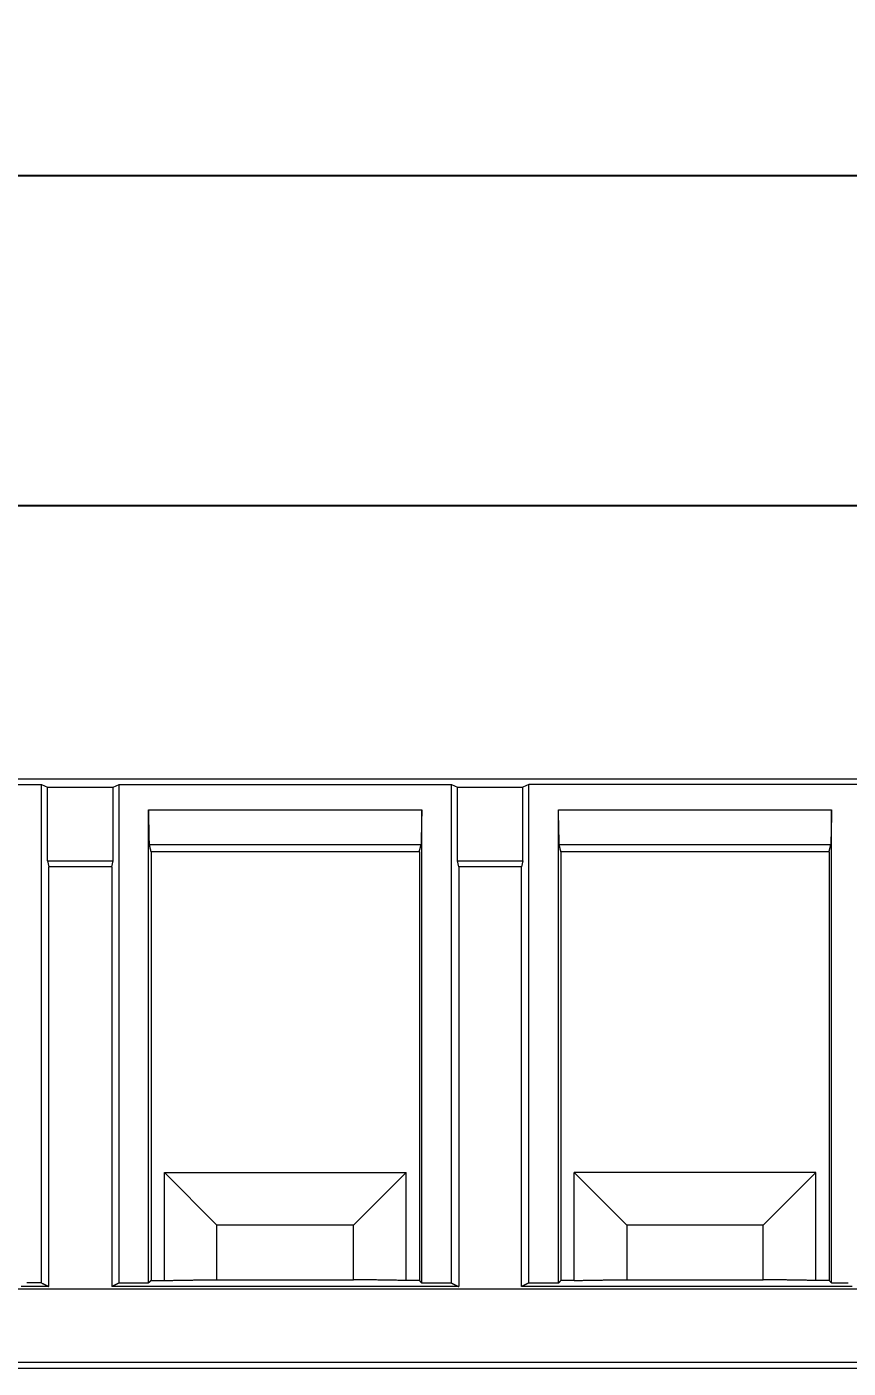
# Model space of a CAD drawing. Header units: millimetres. Extents: x 1136 to 1992, y 400 to 1005.
# Drawn here: x 1269.98 to 1288.11, y 643.6 to 673.21 of the extents above; entities that cross this region are included whole.
import ezdxf

# ---------------------------------------------------------------- set-up
doc = ezdxf.new("R2010")
doc.units = ezdxf.units.MM
doc.layers.add('6', color=7, linetype='Continuous', true_color=0xffffff)
doc.styles.get("Standard").update_dxf_attribs({"font": 'txt', "bigfont": 'gbcbig.shx'})
doc.dimstyles.get("Standard").update_dxf_attribs({"dimtxt": 5, "dimasz": 2, "dimexe": 0.18, "dimexo": 0.0625, "dimgap": 0.09, "dimtad": 0, "dimdec": 1, "dimdsep": 46, "dimtxsty": 'Standard', "dimcen": 0.09, "dimclrd": 5, "dimclre": 5, "dimclrt": 3, "dimadec": 0, "dimazin": 2, "dimtfac": 1, "dimtdec": 1, "dimtofl": 0, "dimtmove": 0, "dimatfit": 3, "dimfxl": 1, "dimtolj": 1, "dimtzin": 0, "dimarcsym": 0})

# ---------------------------------------------------------------- blocks, each defined once
blk = doc.blocks.new('*D105')
at = {"color": 5, "lineweight": -2}
for p, q in [((1212.867, 651.906), (1212.867, 662.823)), ((1214.867, 662.643), (1338.367, 662.643)), ((1481.212, 662.643), (1357.713, 662.643)), ((1483.212, 651.745), (1483.212, 662.823))]:
    blk.add_line(p, q, dxfattribs=at)
at = {"color": 5}
for points in [[(1214.867, 662.976), (1214.867, 662.31), (1212.867, 662.643)], [(1481.212, 662.976), (1481.212, 662.31), (1483.212, 662.643)]]:
    blk.add_solid(points, dxfattribs=at)
at = {"layer": 'Defpoints', "color": 0}
for p in [(1483.212, 662.643), (1212.867, 651.844), (1483.212, 651.683)]:
    blk.add_point(p, dxfattribs=at)
at = {"color": 3, "lineweight": 18, "insert": (1348.04, 662.643), "char_height": 5, "attachment_point": 5}
blk.add_mtext('\\A1;270.3', dxfattribs=at)
blk = doc.blocks.new('*D107')
at = {"color": 5, "lineweight": -2}
for p, q in [((1209.601, 655.745), (1209.601, 670.106)), ((1486.479, 655.792), (1486.479, 670.106)), ((1211.601, 669.926), (1337.95, 669.926)), ((1484.479, 669.926), (1358.13, 669.926))]:
    blk.add_line(p, q, dxfattribs=at)
at = {"color": 5}
for points in [[(1211.601, 670.259), (1211.601, 669.592), (1209.601, 669.926)], [(1484.479, 670.259), (1484.479, 669.592), (1486.479, 669.926)]]:
    blk.add_solid(points, dxfattribs=at)
at = {"layer": 'Defpoints', "color": 0}
for p in [(1486.479, 669.926), (1209.601, 655.682), (1486.479, 655.73)]:
    blk.add_point(p, dxfattribs=at)
at = {"color": 3, "lineweight": 18, "insert": (1348.04, 669.926), "char_height": 5, "attachment_point": 5}
blk.add_mtext('\\A1;276.9', dxfattribs=at)

msp = doc.modelspace()

# ---------------------------------------------------------------- linework, layer by layer
at = {"layer": '6', "color": 92, "linetype": 'Continuous', "lineweight": 18}
for p, q in [((1210.104, 656.607), (1485.976, 656.607)), ((1262.968, 656.479), (1270.302, 656.479)), ((1270.302, 656.479), (1270.435, 656.426)), ((1270.302, 645.479), (1270.302, 656.479)), ((1270.435, 656.426), (1271.88, 656.426)), ((1270.435, 654.794), (1270.435, 656.426)), ((1271.88, 656.426), (1272.013, 656.479)), ((1271.88, 654.794), (1271.88, 656.426)), ((1272.013, 656.479), (1279.347, 656.479)), ((1272.013, 645.479), (1272.013, 656.479)), ((1279.347, 656.479), (1279.48, 656.426)), ((1279.347, 645.479), (1279.347, 656.479)), ((1279.48, 656.426), (1280.925, 656.426)), ((1279.48, 654.794), (1279.48, 656.426)), ((1281.058, 656.479), (1280.925, 656.426)), ((1280.925, 654.794), (1280.925, 656.426)), ((1288.536, 656.479), (1281.058, 656.479)), ((1281.058, 645.479), (1281.058, 656.479)), ((1272.665, 645.479), (1272.665, 655.924)), ((1278.695, 645.479), (1278.695, 655.924)), ((1281.71, 645.479), (1281.71, 655.924)), ((1287.74, 645.479), (1287.74, 655.924)), ((1272.72, 654.999), (1272.72, 645.535)), ((1278.64, 654.999), (1278.64, 645.535)), ((1281.765, 654.999), (1281.765, 645.535)), ((1287.685, 654.999), (1287.685, 645.535)), ((1270.435, 654.794), (1270.463, 654.664)), ((1270.435, 654.794), (1271.88, 654.794)), ((1271.851, 654.664), (1270.463, 654.664)), ((1270.463, 645.399), (1270.463, 654.664)), ((1271.851, 654.664), (1271.88, 654.794)), ((1271.851, 654.664), (1271.851, 645.399)), ((1279.48, 654.794), (1280.925, 654.794)), ((1279.508, 654.664), (1279.48, 654.794)), ((1279.508, 654.664), (1279.508, 645.399)), ((1280.896, 654.664), (1279.508, 654.664)), ((1280.925, 654.794), (1280.896, 654.664)), ((1280.896, 645.399), (1280.896, 654.664)), ((1273.012, 647.919), (1278.348, 647.919)), ((1273.012, 647.919), (1274.172, 646.758)), ((1273.012, 645.535), (1273.012, 647.919)), ((1278.348, 647.919), (1277.187, 646.758)), ((1278.348, 645.535), (1278.348, 647.919)), ((1282.057, 645.535), (1282.057, 647.919)), ((1287.393, 647.919), (1282.057, 647.919)), ((1282.057, 647.919), (1283.217, 646.758)), ((1287.393, 647.919), (1286.232, 646.758)), ((1287.393, 645.535), (1287.393, 647.919)), ((1274.172, 645.552), (1274.172, 646.758)), ((1277.187, 646.758), (1274.172, 646.758)), ((1277.187, 645.552), (1277.187, 646.758)), ((1286.232, 646.758), (1283.217, 646.758)), ((1283.217, 646.758), (1283.217, 645.552)), ((1286.232, 645.552), (1286.232, 646.758)), ((1217.792, 645.351), (1288.497, 645.351)), ((1342.613, 643.724), (1217.792, 643.724)), ((1219.401, 643.598), (1476.679, 643.598))]:
    msp.add_line(p, q, dxfattribs=at)
for points in [[(1272.665, 655.924), (1272.786, 655.924), (1272.906, 655.924), (1273.027, 655.924), (1273.147, 655.924), (1273.268, 655.924), (1273.389, 655.924), (1273.509, 655.924), (1273.63, 655.924), (1273.75, 655.924), (1273.871, 655.924), (1273.992, 655.924), (1274.112, 655.924), (1274.233, 655.924), (1274.353, 655.924), (1274.474, 655.924), (1274.595, 655.924), (1274.715, 655.924), (1274.836, 655.924), (1274.956, 655.924), (1275.077, 655.924), (1275.198, 655.924), (1275.318, 655.924), (1275.439, 655.924), (1275.559, 655.924), (1275.68, 655.924), (1275.801, 655.924), (1275.921, 655.924), (1276.042, 655.924), (1276.162, 655.924), (1276.283, 655.924), (1276.404, 655.924), (1276.524, 655.924), (1276.645, 655.924), (1276.765, 655.924), (1276.886, 655.924), (1277.007, 655.924), (1277.127, 655.924), (1277.248, 655.924), (1277.368, 655.924), (1277.489, 655.924), (1277.61, 655.924), (1277.73, 655.924), (1277.851, 655.924), (1277.971, 655.924), (1278.092, 655.924), (1278.213, 655.924), (1278.333, 655.924), (1278.454, 655.924), (1278.574, 655.924), (1278.695, 655.924)], [(1272.683, 655.15), (1272.682, 655.166), (1272.682, 655.181), (1272.681, 655.197), (1272.681, 655.212), (1272.681, 655.228), (1272.68, 655.243), (1272.68, 655.258), (1272.68, 655.274), (1272.679, 655.289), (1272.679, 655.305), (1272.679, 655.32), (1272.678, 655.336), (1272.678, 655.351), (1272.678, 655.367), (1272.677, 655.382), (1272.677, 655.398), (1272.677, 655.413), (1272.676, 655.429), (1272.676, 655.444), (1272.675, 655.46), (1272.675, 655.475), (1272.675, 655.491), (1272.674, 655.506), (1272.674, 655.522), (1272.674, 655.537), (1272.673, 655.552), (1272.673, 655.568), (1272.673, 655.583), (1272.672, 655.599), (1272.672, 655.614), (1272.672, 655.63), (1272.671, 655.645), (1272.671, 655.661), (1272.671, 655.676), (1272.67, 655.692), (1272.67, 655.707), (1272.67, 655.723), (1272.669, 655.738), (1272.669, 655.754), (1272.668, 655.769), (1272.668, 655.785), (1272.668, 655.8), (1272.667, 655.816), (1272.667, 655.831), (1272.667, 655.846), (1272.666, 655.862), (1272.666, 655.877), (1272.666, 655.893), (1272.665, 655.908), (1272.665, 655.924)], [(1278.695, 655.924), (1278.695, 655.908), (1278.694, 655.893), (1278.694, 655.877), (1278.694, 655.862), (1278.693, 655.846), (1278.693, 655.831), (1278.693, 655.816), (1278.692, 655.8), (1278.692, 655.785), (1278.691, 655.769), (1278.691, 655.754), (1278.691, 655.738), (1278.69, 655.723), (1278.69, 655.707), (1278.69, 655.692), (1278.689, 655.676), (1278.689, 655.661), (1278.689, 655.645), (1278.688, 655.63), (1278.688, 655.614), (1278.688, 655.599), (1278.687, 655.583), (1278.687, 655.568), (1278.687, 655.552), (1278.686, 655.537), (1278.686, 655.522), (1278.686, 655.506), (1278.685, 655.491), (1278.685, 655.475), (1278.684, 655.46), (1278.684, 655.444), (1278.684, 655.429), (1278.683, 655.413), (1278.683, 655.398), (1278.683, 655.382), (1278.682, 655.367), (1278.682, 655.351), (1278.682, 655.336), (1278.681, 655.32), (1278.681, 655.305), (1278.681, 655.289), (1278.68, 655.274), (1278.68, 655.258), (1278.68, 655.243), (1278.679, 655.228), (1278.679, 655.212), (1278.678, 655.197), (1278.678, 655.181), (1278.678, 655.166), (1278.677, 655.15)], [(1281.71, 655.924), (1281.831, 655.924), (1281.951, 655.924), (1282.072, 655.924), (1282.192, 655.924), (1282.313, 655.924), (1282.434, 655.924), (1282.554, 655.924), (1282.675, 655.924), (1282.795, 655.924), (1282.916, 655.924), (1283.037, 655.924), (1283.157, 655.924), (1283.278, 655.924), (1283.398, 655.924), (1283.519, 655.924), (1283.64, 655.924), (1283.76, 655.924), (1283.881, 655.924), (1284.001, 655.924), (1284.122, 655.924), (1284.243, 655.924), (1284.363, 655.924), (1284.484, 655.924), (1284.604, 655.924), (1284.725, 655.924), (1284.846, 655.924), (1284.966, 655.924), (1285.087, 655.924), (1285.207, 655.924), (1285.328, 655.924), (1285.449, 655.924), (1285.569, 655.924), (1285.69, 655.924), (1285.81, 655.924), (1285.931, 655.924), (1286.052, 655.924), (1286.172, 655.924), (1286.293, 655.924), (1286.413, 655.924), (1286.534, 655.924), (1286.655, 655.924), (1286.775, 655.924), (1286.896, 655.924), (1287.016, 655.924), (1287.137, 655.924), (1287.258, 655.924), (1287.378, 655.924), (1287.499, 655.924), (1287.619, 655.924), (1287.74, 655.924)], [(1281.728, 655.15), (1281.727, 655.166), (1281.727, 655.181), (1281.726, 655.197), (1281.726, 655.212), (1281.726, 655.228), (1281.725, 655.243), (1281.725, 655.258), (1281.725, 655.274), (1281.724, 655.289), (1281.724, 655.305), (1281.724, 655.32), (1281.723, 655.336), (1281.723, 655.351), (1281.723, 655.367), (1281.722, 655.382), (1281.722, 655.398), (1281.722, 655.413), (1281.721, 655.429), (1281.721, 655.444), (1281.72, 655.46), (1281.72, 655.475), (1281.72, 655.491), (1281.719, 655.506), (1281.719, 655.522), (1281.719, 655.537), (1281.718, 655.552), (1281.718, 655.568), (1281.718, 655.583), (1281.717, 655.599), (1281.717, 655.614), (1281.717, 655.63), (1281.716, 655.645), (1281.716, 655.661), (1281.716, 655.676), (1281.715, 655.692), (1281.715, 655.707), (1281.715, 655.723), (1281.714, 655.738), (1281.714, 655.754), (1281.713, 655.769), (1281.713, 655.785), (1281.713, 655.8), (1281.712, 655.816), (1281.712, 655.831), (1281.712, 655.846), (1281.711, 655.862), (1281.711, 655.877), (1281.711, 655.893), (1281.71, 655.908), (1281.71, 655.924)], [(1287.74, 655.924), (1287.74, 655.908), (1287.739, 655.893), (1287.739, 655.877), (1287.739, 655.862), (1287.738, 655.846), (1287.738, 655.831), (1287.738, 655.816), (1287.737, 655.8), (1287.737, 655.785), (1287.736, 655.769), (1287.736, 655.754), (1287.736, 655.738), (1287.735, 655.723), (1287.735, 655.707), (1287.735, 655.692), (1287.734, 655.676), (1287.734, 655.661), (1287.734, 655.645), (1287.733, 655.63), (1287.733, 655.614), (1287.733, 655.599), (1287.732, 655.583), (1287.732, 655.568), (1287.732, 655.552), (1287.731, 655.537), (1287.731, 655.522), (1287.731, 655.506), (1287.73, 655.491), (1287.73, 655.475), (1287.729, 655.46), (1287.729, 655.444), (1287.729, 655.429), (1287.728, 655.413), (1287.728, 655.398), (1287.728, 655.382), (1287.727, 655.367), (1287.727, 655.351), (1287.727, 655.336), (1287.726, 655.32), (1287.726, 655.305), (1287.726, 655.289), (1287.725, 655.274), (1287.725, 655.258), (1287.725, 655.243), (1287.724, 655.228), (1287.724, 655.212), (1287.723, 655.197), (1287.723, 655.181), (1287.723, 655.166), (1287.722, 655.15)], [(1272.72, 654.999), (1272.719, 655.002), (1272.719, 655.005), (1272.718, 655.008), (1272.717, 655.011), (1272.716, 655.014), (1272.716, 655.017), (1272.715, 655.02), (1272.714, 655.023), (1272.713, 655.026), (1272.713, 655.029), (1272.712, 655.032), (1272.711, 655.035), (1272.71, 655.038), (1272.71, 655.041), (1272.709, 655.045), (1272.708, 655.048), (1272.707, 655.051), (1272.707, 655.054), (1272.706, 655.057), (1272.705, 655.06), (1272.704, 655.063), (1272.704, 655.066), (1272.703, 655.069), (1272.702, 655.072), (1272.701, 655.075), (1272.701, 655.078), (1272.7, 655.081), (1272.699, 655.084), (1272.698, 655.087), (1272.698, 655.09), (1272.697, 655.093), (1272.696, 655.096), (1272.695, 655.099), (1272.695, 655.102), (1272.694, 655.105), (1272.693, 655.108), (1272.692, 655.111), (1272.692, 655.114), (1272.691, 655.117), (1272.69, 655.12), (1272.689, 655.123), (1272.689, 655.126), (1272.688, 655.129), (1272.687, 655.132), (1272.686, 655.135), (1272.686, 655.138), (1272.685, 655.141), (1272.684, 655.144), (1272.683, 655.147), (1272.683, 655.15)], [(1278.677, 655.15), (1278.558, 655.15), (1278.438, 655.15), (1278.318, 655.15), (1278.198, 655.15), (1278.078, 655.15), (1277.958, 655.15), (1277.838, 655.15), (1277.718, 655.15), (1277.598, 655.15), (1277.478, 655.15), (1277.359, 655.15), (1277.239, 655.15), (1277.119, 655.15), (1276.999, 655.15), (1276.879, 655.15), (1276.759, 655.15), (1276.639, 655.15), (1276.519, 655.15), (1276.399, 655.15), (1276.279, 655.15), (1276.16, 655.15), (1276.04, 655.15), (1275.92, 655.15), (1275.8, 655.15), (1275.68, 655.15), (1275.56, 655.15), (1275.44, 655.15), (1275.32, 655.15), (1275.2, 655.15), (1275.08, 655.15), (1274.961, 655.15), (1274.841, 655.15), (1274.721, 655.15), (1274.601, 655.15), (1274.481, 655.15), (1274.361, 655.15), (1274.241, 655.15), (1274.121, 655.15), (1274.001, 655.15), (1273.881, 655.15), (1273.762, 655.15), (1273.642, 655.15), (1273.522, 655.15), (1273.402, 655.15), (1273.282, 655.15), (1273.162, 655.15), (1273.042, 655.15), (1272.922, 655.15), (1272.802, 655.15), (1272.683, 655.15)], [(1278.64, 654.999), (1278.521, 654.999), (1278.403, 654.999), (1278.285, 654.999), (1278.166, 654.999), (1278.048, 654.999), (1277.929, 654.999), (1277.811, 654.999), (1277.693, 654.999), (1277.574, 654.999), (1277.456, 654.999), (1277.337, 654.999), (1277.219, 654.999), (1277.101, 654.999), (1276.982, 654.999), (1276.864, 654.999), (1276.745, 654.999), (1276.627, 654.999), (1276.509, 654.999), (1276.39, 654.999), (1276.272, 654.999), (1276.154, 654.999), (1276.035, 654.999), (1275.917, 654.999), (1275.798, 654.999), (1275.68, 654.999), (1275.562, 654.999), (1275.443, 654.999), (1275.325, 654.999), (1275.206, 654.999), (1275.088, 654.999), (1274.97, 654.999), (1274.851, 654.999), (1274.733, 654.999), (1274.614, 654.999), (1274.496, 654.999), (1274.378, 654.999), (1274.259, 654.999), (1274.141, 654.999), (1274.023, 654.999), (1273.904, 654.999), (1273.786, 654.999), (1273.667, 654.999), (1273.549, 654.999), (1273.431, 654.999), (1273.312, 654.999), (1273.194, 654.999), (1273.075, 654.999), (1272.957, 654.999), (1272.839, 654.999), (1272.72, 654.999)], [(1278.64, 654.999), (1278.64, 655.002), (1278.641, 655.005), (1278.642, 655.008), (1278.643, 655.011), (1278.643, 655.014), (1278.644, 655.017), (1278.645, 655.02), (1278.646, 655.023), (1278.647, 655.026), (1278.647, 655.029), (1278.648, 655.032), (1278.649, 655.035), (1278.65, 655.038), (1278.65, 655.041), (1278.651, 655.045), (1278.652, 655.048), (1278.653, 655.051), (1278.653, 655.054), (1278.654, 655.057), (1278.655, 655.06), (1278.656, 655.063), (1278.656, 655.066), (1278.657, 655.069), (1278.658, 655.072), (1278.659, 655.075), (1278.659, 655.078), (1278.66, 655.081), (1278.661, 655.084), (1278.662, 655.087), (1278.662, 655.09), (1278.663, 655.093), (1278.664, 655.096), (1278.665, 655.099), (1278.665, 655.102), (1278.666, 655.105), (1278.667, 655.108), (1278.668, 655.111), (1278.668, 655.114), (1278.669, 655.117), (1278.67, 655.12), (1278.671, 655.123), (1278.671, 655.126), (1278.672, 655.129), (1278.673, 655.132), (1278.674, 655.135), (1278.674, 655.138), (1278.675, 655.141), (1278.676, 655.144), (1278.677, 655.147), (1278.677, 655.15)], [(1287.722, 655.15), (1287.603, 655.15), (1287.483, 655.15), (1287.363, 655.15), (1287.243, 655.15), (1287.123, 655.15), (1287.003, 655.15), (1286.883, 655.15), (1286.763, 655.15), (1286.643, 655.15), (1286.523, 655.15), (1286.404, 655.15), (1286.284, 655.15), (1286.164, 655.15), (1286.044, 655.15), (1285.924, 655.15), (1285.804, 655.15), (1285.684, 655.15), (1285.564, 655.15), (1285.444, 655.15), (1285.324, 655.15), (1285.205, 655.15), (1285.085, 655.15), (1284.965, 655.15), (1284.845, 655.15), (1284.725, 655.15), (1284.605, 655.15), (1284.485, 655.15), (1284.365, 655.15), (1284.245, 655.15), (1284.125, 655.15), (1284.006, 655.15), (1283.886, 655.15), (1283.766, 655.15), (1283.646, 655.15), (1283.526, 655.15), (1283.406, 655.15), (1283.286, 655.15), (1283.166, 655.15), (1283.046, 655.15), (1282.926, 655.15), (1282.807, 655.15), (1282.687, 655.15), (1282.567, 655.15), (1282.447, 655.15), (1282.327, 655.15), (1282.207, 655.15), (1282.087, 655.15), (1281.967, 655.15), (1281.847, 655.15), (1281.728, 655.15)], [(1281.765, 654.999), (1281.764, 655.002), (1281.764, 655.005), (1281.763, 655.008), (1281.762, 655.011), (1281.761, 655.014), (1281.761, 655.017), (1281.76, 655.02), (1281.759, 655.023), (1281.758, 655.026), (1281.758, 655.029), (1281.757, 655.032), (1281.756, 655.035), (1281.755, 655.038), (1281.755, 655.041), (1281.754, 655.045), (1281.753, 655.048), (1281.752, 655.051), (1281.752, 655.054), (1281.751, 655.057), (1281.75, 655.06), (1281.749, 655.063), (1281.749, 655.066), (1281.748, 655.069), (1281.747, 655.072), (1281.746, 655.075), (1281.746, 655.078), (1281.745, 655.081), (1281.744, 655.084), (1281.743, 655.087), (1281.743, 655.09), (1281.742, 655.093), (1281.741, 655.096), (1281.74, 655.099), (1281.74, 655.102), (1281.739, 655.105), (1281.738, 655.108), (1281.737, 655.111), (1281.737, 655.114), (1281.736, 655.117), (1281.735, 655.12), (1281.734, 655.123), (1281.734, 655.126), (1281.733, 655.129), (1281.732, 655.132), (1281.731, 655.135), (1281.731, 655.138), (1281.73, 655.141), (1281.729, 655.144), (1281.728, 655.147), (1281.728, 655.15)], [(1287.685, 654.999), (1287.566, 654.999), (1287.448, 654.999), (1287.33, 654.999), (1287.211, 654.999), (1287.093, 654.999), (1286.974, 654.999), (1286.856, 654.999), (1286.738, 654.999), (1286.619, 654.999), (1286.501, 654.999), (1286.382, 654.999), (1286.264, 654.999), (1286.146, 654.999), (1286.027, 654.999), (1285.909, 654.999), (1285.79, 654.999), (1285.672, 654.999), (1285.554, 654.999), (1285.435, 654.999), (1285.317, 654.999), (1285.199, 654.999), (1285.08, 654.999), (1284.962, 654.999), (1284.843, 654.999), (1284.725, 654.999), (1284.607, 654.999), (1284.488, 654.999), (1284.37, 654.999), (1284.251, 654.999), (1284.133, 654.999), (1284.015, 654.999), (1283.896, 654.999), (1283.778, 654.999), (1283.659, 654.999), (1283.541, 654.999), (1283.423, 654.999), (1283.304, 654.999), (1283.186, 654.999), (1283.068, 654.999), (1282.949, 654.999), (1282.831, 654.999), (1282.712, 654.999), (1282.594, 654.999), (1282.476, 654.999), (1282.357, 654.999), (1282.239, 654.999), (1282.12, 654.999), (1282.002, 654.999), (1281.884, 654.999), (1281.765, 654.999)], [(1287.685, 654.999), (1287.685, 655.002), (1287.686, 655.005), (1287.687, 655.008), (1287.688, 655.011), (1287.688, 655.014), (1287.689, 655.017), (1287.69, 655.02), (1287.691, 655.023), (1287.692, 655.026), (1287.692, 655.029), (1287.693, 655.032), (1287.694, 655.035), (1287.695, 655.038), (1287.695, 655.041), (1287.696, 655.045), (1287.697, 655.048), (1287.698, 655.051), (1287.698, 655.054), (1287.699, 655.057), (1287.7, 655.06), (1287.701, 655.063), (1287.701, 655.066), (1287.702, 655.069), (1287.703, 655.072), (1287.704, 655.075), (1287.704, 655.078), (1287.705, 655.081), (1287.706, 655.084), (1287.707, 655.087), (1287.707, 655.09), (1287.708, 655.093), (1287.709, 655.096), (1287.71, 655.099), (1287.71, 655.102), (1287.711, 655.105), (1287.712, 655.108), (1287.713, 655.111), (1287.713, 655.114), (1287.714, 655.117), (1287.715, 655.12), (1287.716, 655.123), (1287.716, 655.126), (1287.717, 655.129), (1287.718, 655.132), (1287.719, 655.135), (1287.719, 655.138), (1287.72, 655.141), (1287.721, 655.144), (1287.722, 655.147), (1287.722, 655.15)], [(1270.302, 645.479), (1270.289, 645.479), (1270.276, 645.479), (1270.263, 645.479), (1270.25, 645.479), (1270.237, 645.479), (1270.224, 645.479), (1270.211, 645.479), (1270.198, 645.479), (1270.185, 645.479), (1270.172, 645.479), (1270.159, 645.479), (1270.146, 645.479), (1270.133, 645.479), (1270.12, 645.479), (1270.106, 645.479), (1270.093, 645.479), (1270.08, 645.479), (1270.067, 645.479), (1270.054, 645.479), (1270.041, 645.479), (1270.028, 645.479), (1270.015, 645.479), (1270.002, 645.479), (1269.989, 645.479), (1269.976, 645.479)], [(1270.302, 645.479), (1270.305, 645.478), (1270.309, 645.476), (1270.312, 645.475), (1270.315, 645.473), (1270.318, 645.471), (1270.321, 645.47), (1270.325, 645.468), (1270.328, 645.467), (1270.331, 645.465), (1270.334, 645.463), (1270.338, 645.462), (1270.341, 645.46), (1270.344, 645.458), (1270.347, 645.457), (1270.351, 645.455), (1270.354, 645.454), (1270.357, 645.452), (1270.36, 645.45), (1270.363, 645.449), (1270.367, 645.447), (1270.37, 645.446), (1270.373, 645.444), (1270.376, 645.442), (1270.38, 645.441), (1270.383, 645.439), (1270.386, 645.437), (1270.389, 645.436), (1270.392, 645.434), (1270.396, 645.433), (1270.399, 645.431), (1270.402, 645.429), (1270.405, 645.428), (1270.409, 645.426), (1270.412, 645.425), (1270.415, 645.423), (1270.418, 645.421), (1270.422, 645.42), (1270.425, 645.418), (1270.428, 645.416), (1270.431, 645.415), (1270.434, 645.413), (1270.438, 645.412), (1270.441, 645.41), (1270.444, 645.408), (1270.447, 645.407), (1270.451, 645.405), (1270.454, 645.404), (1270.457, 645.402), (1270.46, 645.4), (1270.463, 645.399)], [(1272.013, 645.479), (1272.01, 645.478), (1272.006, 645.476), (1272.003, 645.475), (1272, 645.473), (1271.997, 645.471), (1271.993, 645.47), (1271.99, 645.468), (1271.987, 645.467), (1271.984, 645.465), (1271.981, 645.463), (1271.977, 645.462), (1271.974, 645.46), (1271.971, 645.458), (1271.968, 645.457), (1271.964, 645.455), (1271.961, 645.454), (1271.958, 645.452), (1271.955, 645.45), (1271.952, 645.449), (1271.948, 645.447), (1271.945, 645.446), (1271.942, 645.444), (1271.939, 645.442), (1271.935, 645.441), (1271.932, 645.439), (1271.929, 645.437), (1271.926, 645.436), (1271.922, 645.434), (1271.919, 645.433), (1271.916, 645.431), (1271.913, 645.429), (1271.91, 645.428), (1271.906, 645.426), (1271.903, 645.425), (1271.9, 645.423), (1271.897, 645.421), (1271.893, 645.42), (1271.89, 645.418), (1271.887, 645.416), (1271.884, 645.415), (1271.881, 645.413), (1271.877, 645.412), (1271.874, 645.41), (1271.871, 645.408), (1271.868, 645.407), (1271.864, 645.405), (1271.861, 645.404), (1271.858, 645.402), (1271.855, 645.4), (1271.851, 645.399)], [(1272.013, 645.479), (1272.026, 645.479), (1272.039, 645.479), (1272.052, 645.479), (1272.065, 645.479), (1272.078, 645.479), (1272.091, 645.479), (1272.104, 645.479), (1272.117, 645.479), (1272.13, 645.479), (1272.143, 645.479), (1272.156, 645.479), (1272.169, 645.479), (1272.182, 645.479), (1272.195, 645.479), (1272.208, 645.479), (1272.222, 645.479), (1272.235, 645.479), (1272.248, 645.479), (1272.261, 645.479), (1272.274, 645.479), (1272.287, 645.479), (1272.3, 645.479), (1272.313, 645.479), (1272.326, 645.479), (1272.339, 645.479), (1272.352, 645.479), (1272.365, 645.479), (1272.378, 645.479), (1272.391, 645.479), (1272.404, 645.479), (1272.417, 645.479), (1272.43, 645.479), (1272.443, 645.479), (1272.456, 645.479), (1272.469, 645.479), (1272.482, 645.479), (1272.495, 645.479), (1272.508, 645.479), (1272.522, 645.479), (1272.535, 645.479), (1272.548, 645.479), (1272.561, 645.479), (1272.574, 645.479), (1272.587, 645.479), (1272.6, 645.479), (1272.613, 645.479), (1272.626, 645.479), (1272.639, 645.479), (1272.652, 645.479), (1272.665, 645.479)], [(1272.72, 645.535), (1272.719, 645.534), (1272.718, 645.532), (1272.717, 645.531), (1272.716, 645.53), (1272.715, 645.529), (1272.714, 645.528), (1272.712, 645.527), (1272.711, 645.526), (1272.71, 645.525), (1272.709, 645.524), (1272.708, 645.523), (1272.707, 645.521), (1272.706, 645.52), (1272.705, 645.519), (1272.704, 645.518), (1272.703, 645.517), (1272.701, 645.516), (1272.7, 645.515), (1272.699, 645.514), (1272.698, 645.513), (1272.697, 645.511), (1272.696, 645.51), (1272.695, 645.509), (1272.694, 645.508), (1272.693, 645.507), (1272.691, 645.506), (1272.69, 645.505), (1272.689, 645.504), (1272.688, 645.503), (1272.687, 645.502), (1272.686, 645.5), (1272.685, 645.499), (1272.684, 645.498), (1272.683, 645.497), (1272.682, 645.496), (1272.68, 645.495), (1272.679, 645.494), (1272.678, 645.493), (1272.677, 645.492), (1272.676, 645.49), (1272.675, 645.489), (1272.674, 645.488), (1272.673, 645.487), (1272.672, 645.486), (1272.671, 645.485), (1272.669, 645.484), (1272.668, 645.483), (1272.667, 645.482), (1272.666, 645.481), (1272.665, 645.479)], [(1272.72, 645.535), (1272.726, 645.535), (1272.732, 645.535), (1272.738, 645.535), (1272.744, 645.535), (1272.749, 645.535), (1272.755, 645.535), (1272.761, 645.535), (1272.767, 645.535), (1272.773, 645.535), (1272.779, 645.535), (1272.784, 645.535), (1272.79, 645.535), (1272.796, 645.535), (1272.802, 645.535), (1272.808, 645.535), (1272.814, 645.535), (1272.819, 645.535), (1272.825, 645.535), (1272.831, 645.535), (1272.837, 645.535), (1272.843, 645.535), (1272.849, 645.535), (1272.854, 645.535), (1272.86, 645.535), (1272.866, 645.535), (1272.872, 645.535), (1272.878, 645.535), (1272.884, 645.535), (1272.889, 645.535), (1272.895, 645.535), (1272.901, 645.535), (1272.907, 645.535), (1272.913, 645.535), (1272.919, 645.535), (1272.924, 645.535), (1272.93, 645.535), (1272.936, 645.535), (1272.942, 645.535), (1272.948, 645.535), (1272.954, 645.535), (1272.959, 645.535), (1272.965, 645.535), (1272.971, 645.535), (1272.977, 645.535), (1272.983, 645.535), (1272.989, 645.535), (1272.994, 645.535), (1273, 645.535), (1273.006, 645.535), (1273.012, 645.535)], [(1273.012, 645.535), (1273.035, 645.535), (1273.058, 645.535), (1273.082, 645.536), (1273.105, 645.536), (1273.128, 645.536), (1273.151, 645.537), (1273.174, 645.537), (1273.198, 645.537), (1273.221, 645.538), (1273.244, 645.538), (1273.267, 645.539), (1273.291, 645.539), (1273.314, 645.539), (1273.337, 645.54), (1273.36, 645.54), (1273.383, 645.54), (1273.407, 645.541), (1273.43, 645.541), (1273.453, 645.541), (1273.476, 645.542), (1273.499, 645.542), (1273.523, 645.542), (1273.546, 645.543), (1273.569, 645.543), (1273.592, 645.543), (1273.615, 645.544), (1273.639, 645.544), (1273.662, 645.545), (1273.685, 645.545), (1273.708, 645.545), (1273.731, 645.546), (1273.755, 645.546), (1273.778, 645.546), (1273.801, 645.547), (1273.824, 645.547), (1273.848, 645.547), (1273.871, 645.548), (1273.894, 645.548), (1273.917, 645.548), (1273.94, 645.549), (1273.964, 645.549), (1273.987, 645.549), (1274.01, 645.55), (1274.033, 645.55), (1274.056, 645.55), (1274.08, 645.551), (1274.103, 645.551), (1274.126, 645.552), (1274.149, 645.552), (1274.172, 645.552)], [(1274.172, 645.552), (1274.233, 645.552), (1274.293, 645.552), (1274.353, 645.552), (1274.414, 645.552), (1274.474, 645.552), (1274.534, 645.552), (1274.595, 645.552), (1274.655, 645.552), (1274.715, 645.552), (1274.775, 645.552), (1274.836, 645.552), (1274.896, 645.552), (1274.956, 645.552), (1275.017, 645.552), (1275.077, 645.552), (1275.137, 645.552), (1275.198, 645.552), (1275.258, 645.552), (1275.318, 645.552), (1275.378, 645.552), (1275.439, 645.552), (1275.499, 645.552), (1275.559, 645.552), (1275.62, 645.552), (1275.68, 645.552), (1275.74, 645.552), (1275.801, 645.552), (1275.861, 645.552), (1275.921, 645.552), (1275.981, 645.552), (1276.042, 645.552), (1276.102, 645.552), (1276.162, 645.552), (1276.223, 645.552), (1276.283, 645.552), (1276.343, 645.552), (1276.404, 645.552), (1276.464, 645.552), (1276.524, 645.552), (1276.584, 645.552), (1276.645, 645.552), (1276.705, 645.552), (1276.765, 645.552), (1276.826, 645.552), (1276.886, 645.552), (1276.946, 645.552), (1277.007, 645.552), (1277.067, 645.552), (1277.127, 645.552), (1277.187, 645.552)], [(1278.348, 645.535), (1278.325, 645.535), (1278.302, 645.535), (1278.278, 645.536), (1278.255, 645.536), (1278.232, 645.536), (1278.209, 645.537), (1278.185, 645.537), (1278.162, 645.537), (1278.139, 645.538), (1278.116, 645.538), (1278.093, 645.539), (1278.069, 645.539), (1278.046, 645.539), (1278.023, 645.54), (1278, 645.54), (1277.977, 645.54), (1277.953, 645.541), (1277.93, 645.541), (1277.907, 645.541), (1277.884, 645.542), (1277.861, 645.542), (1277.837, 645.542), (1277.814, 645.543), (1277.791, 645.543), (1277.768, 645.543), (1277.745, 645.544), (1277.721, 645.544), (1277.698, 645.545), (1277.675, 645.545), (1277.652, 645.545), (1277.628, 645.546), (1277.605, 645.546), (1277.582, 645.546), (1277.559, 645.547), (1277.536, 645.547), (1277.512, 645.547), (1277.489, 645.548), (1277.466, 645.548), (1277.443, 645.548), (1277.42, 645.549), (1277.396, 645.549), (1277.373, 645.549), (1277.35, 645.55), (1277.327, 645.55), (1277.304, 645.55), (1277.28, 645.551), (1277.257, 645.551), (1277.234, 645.552), (1277.211, 645.552), (1277.187, 645.552)], [(1278.64, 645.535), (1278.634, 645.535), (1278.628, 645.535), (1278.622, 645.535), (1278.616, 645.535), (1278.611, 645.535), (1278.605, 645.535), (1278.599, 645.535), (1278.593, 645.535), (1278.587, 645.535), (1278.581, 645.535), (1278.576, 645.535), (1278.57, 645.535), (1278.564, 645.535), (1278.558, 645.535), (1278.552, 645.535), (1278.546, 645.535), (1278.541, 645.535), (1278.535, 645.535), (1278.529, 645.535), (1278.523, 645.535), (1278.517, 645.535), (1278.511, 645.535), (1278.506, 645.535), (1278.5, 645.535), (1278.494, 645.535), (1278.488, 645.535), (1278.482, 645.535), (1278.476, 645.535), (1278.47, 645.535), (1278.465, 645.535), (1278.459, 645.535), (1278.453, 645.535), (1278.447, 645.535), (1278.441, 645.535), (1278.435, 645.535), (1278.43, 645.535), (1278.424, 645.535), (1278.418, 645.535), (1278.412, 645.535), (1278.406, 645.535), (1278.4, 645.535), (1278.395, 645.535), (1278.389, 645.535), (1278.383, 645.535), (1278.377, 645.535), (1278.371, 645.535), (1278.365, 645.535), (1278.36, 645.535), (1278.354, 645.535), (1278.348, 645.535)], [(1278.64, 645.535), (1278.641, 645.534), (1278.642, 645.532), (1278.643, 645.531), (1278.644, 645.53), (1278.645, 645.529), (1278.646, 645.528), (1278.647, 645.527), (1278.649, 645.526), (1278.65, 645.525), (1278.651, 645.524), (1278.652, 645.523), (1278.653, 645.521), (1278.654, 645.52), (1278.655, 645.519), (1278.656, 645.518), (1278.657, 645.517), (1278.659, 645.516), (1278.66, 645.515), (1278.661, 645.514), (1278.662, 645.513), (1278.663, 645.511), (1278.664, 645.51), (1278.665, 645.509), (1278.666, 645.508), (1278.667, 645.507), (1278.668, 645.506), (1278.67, 645.505), (1278.671, 645.504), (1278.672, 645.503), (1278.673, 645.502), (1278.674, 645.5), (1278.675, 645.499), (1278.676, 645.498), (1278.677, 645.497), (1278.678, 645.496), (1278.68, 645.495), (1278.681, 645.494), (1278.682, 645.493), (1278.683, 645.492), (1278.684, 645.49), (1278.685, 645.489), (1278.686, 645.488), (1278.687, 645.487), (1278.688, 645.486), (1278.689, 645.485), (1278.691, 645.484), (1278.692, 645.483), (1278.693, 645.482), (1278.694, 645.481), (1278.695, 645.479)], [(1278.695, 645.479), (1278.708, 645.479), (1278.721, 645.479), (1278.734, 645.479), (1278.747, 645.479), (1278.76, 645.479), (1278.773, 645.479), (1278.786, 645.479), (1278.799, 645.479), (1278.812, 645.479), (1278.825, 645.479), (1278.838, 645.479), (1278.851, 645.479), (1278.865, 645.479), (1278.878, 645.479), (1278.891, 645.479), (1278.904, 645.479), (1278.917, 645.479), (1278.93, 645.479), (1278.943, 645.479), (1278.956, 645.479), (1278.969, 645.479), (1278.982, 645.479), (1278.995, 645.479), (1279.008, 645.479), (1279.021, 645.479), (1279.034, 645.479), (1279.047, 645.479), (1279.06, 645.479), (1279.073, 645.479), (1279.086, 645.479), (1279.099, 645.479), (1279.112, 645.479), (1279.125, 645.479), (1279.138, 645.479), (1279.151, 645.479), (1279.165, 645.479), (1279.178, 645.479), (1279.191, 645.479), (1279.204, 645.479), (1279.217, 645.479), (1279.23, 645.479), (1279.243, 645.479), (1279.256, 645.479), (1279.269, 645.479), (1279.282, 645.479), (1279.295, 645.479), (1279.308, 645.479), (1279.321, 645.479), (1279.334, 645.479), (1279.347, 645.479)], [(1279.347, 645.479), (1279.35, 645.478), (1279.354, 645.476), (1279.357, 645.475), (1279.36, 645.473), (1279.363, 645.471), (1279.366, 645.47), (1279.37, 645.468), (1279.373, 645.467), (1279.376, 645.465), (1279.379, 645.463), (1279.383, 645.462), (1279.386, 645.46), (1279.389, 645.458), (1279.392, 645.457), (1279.396, 645.455), (1279.399, 645.454), (1279.402, 645.452), (1279.405, 645.45), (1279.408, 645.449), (1279.412, 645.447), (1279.415, 645.446), (1279.418, 645.444), (1279.421, 645.442), (1279.425, 645.441), (1279.428, 645.439), (1279.431, 645.437), (1279.434, 645.436), (1279.437, 645.434), (1279.441, 645.433), (1279.444, 645.431), (1279.447, 645.429), (1279.45, 645.428), (1279.454, 645.426), (1279.457, 645.425), (1279.46, 645.423), (1279.463, 645.421), (1279.467, 645.42), (1279.47, 645.418), (1279.473, 645.416), (1279.476, 645.415), (1279.479, 645.413), (1279.483, 645.412), (1279.486, 645.41), (1279.489, 645.408), (1279.492, 645.407), (1279.496, 645.405), (1279.499, 645.404), (1279.502, 645.402), (1279.505, 645.4), (1279.508, 645.399)], [(1281.058, 645.479), (1281.055, 645.478), (1281.051, 645.476), (1281.048, 645.475), (1281.045, 645.473), (1281.042, 645.471), (1281.038, 645.47), (1281.035, 645.468), (1281.032, 645.467), (1281.029, 645.465), (1281.026, 645.463), (1281.022, 645.462), (1281.019, 645.46), (1281.016, 645.458), (1281.013, 645.457), (1281.009, 645.455), (1281.006, 645.454), (1281.003, 645.452), (1281, 645.45), (1280.997, 645.449), (1280.993, 645.447), (1280.99, 645.446), (1280.987, 645.444), (1280.984, 645.442), (1280.98, 645.441), (1280.977, 645.439), (1280.974, 645.437), (1280.971, 645.436), (1280.967, 645.434), (1280.964, 645.433), (1280.961, 645.431), (1280.958, 645.429), (1280.955, 645.428), (1280.951, 645.426), (1280.948, 645.425), (1280.945, 645.423), (1280.942, 645.421), (1280.938, 645.42), (1280.935, 645.418), (1280.932, 645.416), (1280.929, 645.415), (1280.926, 645.413), (1280.922, 645.412), (1280.919, 645.41), (1280.916, 645.408), (1280.913, 645.407), (1280.909, 645.405), (1280.906, 645.404), (1280.903, 645.402), (1280.9, 645.4), (1280.896, 645.399)], [(1281.058, 645.479), (1281.071, 645.479), (1281.084, 645.479), (1281.097, 645.479), (1281.11, 645.479), (1281.123, 645.479), (1281.136, 645.479), (1281.149, 645.479), (1281.162, 645.479), (1281.175, 645.479), (1281.188, 645.479), (1281.201, 645.479), (1281.214, 645.479), (1281.227, 645.479), (1281.24, 645.479), (1281.253, 645.479), (1281.267, 645.479), (1281.28, 645.479), (1281.293, 645.479), (1281.306, 645.479), (1281.319, 645.479), (1281.332, 645.479), (1281.345, 645.479), (1281.358, 645.479), (1281.371, 645.479), (1281.384, 645.479), (1281.397, 645.479), (1281.41, 645.479), (1281.423, 645.479), (1281.436, 645.479), (1281.449, 645.479), (1281.462, 645.479), (1281.475, 645.479), (1281.488, 645.479), (1281.501, 645.479), (1281.514, 645.479), (1281.527, 645.479), (1281.54, 645.479), (1281.553, 645.479), (1281.567, 645.479), (1281.58, 645.479), (1281.593, 645.479), (1281.606, 645.479), (1281.619, 645.479), (1281.632, 645.479), (1281.645, 645.479), (1281.658, 645.479), (1281.671, 645.479), (1281.684, 645.479), (1281.697, 645.479), (1281.71, 645.479)], [(1281.71, 645.479), (1281.711, 645.481), (1281.712, 645.482), (1281.713, 645.483), (1281.714, 645.484), (1281.716, 645.485), (1281.717, 645.486), (1281.718, 645.487), (1281.719, 645.488), (1281.72, 645.489), (1281.721, 645.49), (1281.722, 645.492), (1281.723, 645.493), (1281.724, 645.494), (1281.725, 645.495), (1281.727, 645.496), (1281.728, 645.497), (1281.729, 645.498), (1281.73, 645.499), (1281.731, 645.5), (1281.732, 645.502), (1281.733, 645.503), (1281.734, 645.504), (1281.735, 645.505), (1281.736, 645.506), (1281.738, 645.507), (1281.739, 645.508), (1281.74, 645.509), (1281.741, 645.51), (1281.742, 645.511), (1281.743, 645.513), (1281.744, 645.514), (1281.745, 645.515), (1281.746, 645.516), (1281.748, 645.517), (1281.749, 645.518), (1281.75, 645.519), (1281.751, 645.52), (1281.752, 645.521), (1281.753, 645.523), (1281.754, 645.524), (1281.755, 645.525), (1281.756, 645.526), (1281.757, 645.527), (1281.759, 645.528), (1281.76, 645.529), (1281.761, 645.53), (1281.762, 645.531), (1281.763, 645.532), (1281.764, 645.534), (1281.765, 645.535)], [(1282.057, 645.535), (1282.051, 645.535), (1282.045, 645.535), (1282.039, 645.535), (1282.034, 645.535), (1282.028, 645.535), (1282.022, 645.535), (1282.016, 645.535), (1282.01, 645.535), (1282.004, 645.535), (1281.999, 645.535), (1281.993, 645.535), (1281.987, 645.535), (1281.981, 645.535), (1281.975, 645.535), (1281.969, 645.535), (1281.964, 645.535), (1281.958, 645.535), (1281.952, 645.535), (1281.946, 645.535), (1281.94, 645.535), (1281.934, 645.535), (1281.929, 645.535), (1281.923, 645.535), (1281.917, 645.535), (1281.911, 645.535), (1281.905, 645.535), (1281.899, 645.535), (1281.894, 645.535), (1281.888, 645.535), (1281.882, 645.535), (1281.876, 645.535), (1281.87, 645.535), (1281.864, 645.535), (1281.859, 645.535), (1281.853, 645.535), (1281.847, 645.535), (1281.841, 645.535), (1281.835, 645.535), (1281.829, 645.535), (1281.824, 645.535), (1281.818, 645.535), (1281.812, 645.535), (1281.806, 645.535), (1281.8, 645.535), (1281.794, 645.535), (1281.789, 645.535), (1281.783, 645.535), (1281.777, 645.535), (1281.771, 645.535), (1281.765, 645.535)], [(1282.057, 645.535), (1282.08, 645.535), (1282.103, 645.535), (1282.127, 645.536), (1282.15, 645.536), (1282.173, 645.536), (1282.196, 645.537), (1282.219, 645.537), (1282.243, 645.537), (1282.266, 645.538), (1282.289, 645.538), (1282.312, 645.539), (1282.336, 645.539), (1282.359, 645.539), (1282.382, 645.54), (1282.405, 645.54), (1282.428, 645.54), (1282.452, 645.541), (1282.475, 645.541), (1282.498, 645.541), (1282.521, 645.542), (1282.544, 645.542), (1282.568, 645.542), (1282.591, 645.543), (1282.614, 645.543), (1282.637, 645.543), (1282.66, 645.544), (1282.684, 645.544), (1282.707, 645.545), (1282.73, 645.545), (1282.753, 645.545), (1282.776, 645.546), (1282.8, 645.546), (1282.823, 645.546), (1282.846, 645.547), (1282.869, 645.547), (1282.893, 645.547), (1282.916, 645.548), (1282.939, 645.548), (1282.962, 645.548), (1282.985, 645.549), (1283.009, 645.549), (1283.032, 645.549), (1283.055, 645.55), (1283.078, 645.55), (1283.101, 645.55), (1283.125, 645.551), (1283.148, 645.551), (1283.171, 645.552), (1283.194, 645.552), (1283.217, 645.552)], [(1283.217, 645.552), (1283.278, 645.552), (1283.338, 645.552), (1283.398, 645.552), (1283.459, 645.552), (1283.519, 645.552), (1283.579, 645.552), (1283.64, 645.552), (1283.7, 645.552), (1283.76, 645.552), (1283.82, 645.552), (1283.881, 645.552), (1283.941, 645.552), (1284.001, 645.552), (1284.062, 645.552), (1284.122, 645.552), (1284.182, 645.552), (1284.243, 645.552), (1284.303, 645.552), (1284.363, 645.552), (1284.423, 645.552), (1284.484, 645.552), (1284.544, 645.552), (1284.604, 645.552), (1284.665, 645.552), (1284.725, 645.552), (1284.785, 645.552), (1284.846, 645.552), (1284.906, 645.552), (1284.966, 645.552), (1285.026, 645.552), (1285.087, 645.552), (1285.147, 645.552), (1285.207, 645.552), (1285.268, 645.552), (1285.328, 645.552), (1285.388, 645.552), (1285.449, 645.552), (1285.509, 645.552), (1285.569, 645.552), (1285.629, 645.552), (1285.69, 645.552), (1285.75, 645.552), (1285.81, 645.552), (1285.871, 645.552), (1285.931, 645.552), (1285.991, 645.552), (1286.052, 645.552), (1286.112, 645.552), (1286.172, 645.552), (1286.232, 645.552)], [(1287.393, 645.535), (1287.37, 645.535), (1287.347, 645.535), (1287.323, 645.536), (1287.3, 645.536), (1287.277, 645.536), (1287.254, 645.537), (1287.23, 645.537), (1287.207, 645.537), (1287.184, 645.538), (1287.161, 645.538), (1287.138, 645.539), (1287.114, 645.539), (1287.091, 645.539), (1287.068, 645.54), (1287.045, 645.54), (1287.022, 645.54), (1286.998, 645.541), (1286.975, 645.541), (1286.952, 645.541), (1286.929, 645.542), (1286.906, 645.542), (1286.882, 645.542), (1286.859, 645.543), (1286.836, 645.543), (1286.813, 645.543), (1286.79, 645.544), (1286.766, 645.544), (1286.743, 645.545), (1286.72, 645.545), (1286.697, 645.545), (1286.673, 645.546), (1286.65, 645.546), (1286.627, 645.546), (1286.604, 645.547), (1286.581, 645.547), (1286.557, 645.547), (1286.534, 645.548), (1286.511, 645.548), (1286.488, 645.548), (1286.465, 645.549), (1286.441, 645.549), (1286.418, 645.549), (1286.395, 645.55), (1286.372, 645.55), (1286.349, 645.55), (1286.325, 645.551), (1286.302, 645.551), (1286.279, 645.552), (1286.256, 645.552), (1286.232, 645.552)], [(1287.685, 645.535), (1287.679, 645.535), (1287.673, 645.535), (1287.667, 645.535), (1287.661, 645.535), (1287.656, 645.535), (1287.65, 645.535), (1287.644, 645.535), (1287.638, 645.535), (1287.632, 645.535), (1287.626, 645.535), (1287.621, 645.535), (1287.615, 645.535), (1287.609, 645.535), (1287.603, 645.535), (1287.597, 645.535), (1287.591, 645.535), (1287.586, 645.535), (1287.58, 645.535), (1287.574, 645.535), (1287.568, 645.535), (1287.562, 645.535), (1287.556, 645.535), (1287.551, 645.535), (1287.545, 645.535), (1287.539, 645.535), (1287.533, 645.535), (1287.527, 645.535), (1287.521, 645.535), (1287.515, 645.535), (1287.51, 645.535), (1287.504, 645.535), (1287.498, 645.535), (1287.492, 645.535), (1287.486, 645.535), (1287.48, 645.535), (1287.475, 645.535), (1287.469, 645.535), (1287.463, 645.535), (1287.457, 645.535), (1287.451, 645.535), (1287.445, 645.535), (1287.44, 645.535), (1287.434, 645.535), (1287.428, 645.535), (1287.422, 645.535), (1287.416, 645.535), (1287.41, 645.535), (1287.405, 645.535), (1287.399, 645.535), (1287.393, 645.535)], [(1287.685, 645.535), (1287.686, 645.534), (1287.687, 645.532), (1287.688, 645.531), (1287.689, 645.53), (1287.69, 645.529), (1287.691, 645.528), (1287.692, 645.527), (1287.694, 645.526), (1287.695, 645.525), (1287.696, 645.524), (1287.697, 645.523), (1287.698, 645.521), (1287.699, 645.52), (1287.7, 645.519), (1287.701, 645.518), (1287.702, 645.517), (1287.704, 645.516), (1287.705, 645.515), (1287.706, 645.514), (1287.707, 645.513), (1287.708, 645.511), (1287.709, 645.51), (1287.71, 645.509), (1287.711, 645.508), (1287.712, 645.507), (1287.713, 645.506), (1287.715, 645.505), (1287.716, 645.504), (1287.717, 645.503), (1287.718, 645.502), (1287.719, 645.5), (1287.72, 645.499), (1287.721, 645.498), (1287.722, 645.497), (1287.723, 645.496), (1287.725, 645.495), (1287.726, 645.494), (1287.727, 645.493), (1287.728, 645.492), (1287.729, 645.49), (1287.73, 645.489), (1287.731, 645.488), (1287.732, 645.487), (1287.733, 645.486), (1287.734, 645.485), (1287.736, 645.484), (1287.737, 645.483), (1287.738, 645.482), (1287.739, 645.481), (1287.74, 645.479)], [(1287.74, 645.479), (1287.755, 645.479), (1287.77, 645.479), (1287.786, 645.479), (1287.801, 645.479), (1287.816, 645.479), (1287.831, 645.479), (1287.847, 645.479), (1287.862, 645.479), (1287.877, 645.479), (1287.892, 645.479), (1287.908, 645.479), (1287.923, 645.479), (1287.938, 645.479), (1287.953, 645.479), (1287.969, 645.479), (1287.984, 645.479), (1287.999, 645.479), (1288.014, 645.479), (1288.03, 645.479), (1288.045, 645.479), (1288.06, 645.479), (1288.075, 645.479), (1288.09, 645.479), (1288.106, 645.479)], [(1270.463, 645.399), (1270.31, 645.399), (1270.157, 645.399), (1270.004, 645.399), (1269.851, 645.399)], [(1279.508, 645.399), (1279.355, 645.399), (1279.202, 645.399), (1279.049, 645.399), (1278.896, 645.399), (1278.743, 645.399), (1278.59, 645.399), (1278.437, 645.399), (1278.283, 645.399), (1278.13, 645.399), (1277.977, 645.399), (1277.824, 645.399), (1277.671, 645.399), (1277.518, 645.399), (1277.365, 645.399), (1277.211, 645.399), (1277.058, 645.399), (1276.905, 645.399), (1276.752, 645.399), (1276.599, 645.399), (1276.446, 645.399), (1276.293, 645.399), (1276.139, 645.399), (1275.986, 645.399), (1275.833, 645.399), (1275.68, 645.399), (1275.527, 645.399), (1275.374, 645.399), (1275.221, 645.399), (1275.067, 645.399), (1274.914, 645.399), (1274.761, 645.399), (1274.608, 645.399), (1274.455, 645.399), (1274.302, 645.399), (1274.149, 645.399), (1273.995, 645.399), (1273.842, 645.399), (1273.689, 645.399), (1273.536, 645.399), (1273.383, 645.399), (1273.23, 645.399), (1273.077, 645.399), (1272.923, 645.399), (1272.77, 645.399), (1272.617, 645.399), (1272.464, 645.399), (1272.311, 645.399), (1272.158, 645.399), (1272.005, 645.399), (1271.851, 645.399)], [(1288.195, 645.399), (1288.043, 645.399), (1287.891, 645.399), (1287.739, 645.399), (1287.587, 645.399), (1287.435, 645.399), (1287.283, 645.399), (1287.131, 645.399), (1286.979, 645.399), (1286.826, 645.399), (1286.674, 645.399), (1286.522, 645.399), (1286.37, 645.399), (1286.218, 645.399), (1286.066, 645.399), (1285.914, 645.399), (1285.762, 645.399), (1285.61, 645.399), (1285.458, 645.399), (1285.306, 645.399), (1285.154, 645.399), (1285.002, 645.399), (1284.85, 645.399), (1284.698, 645.399), (1284.546, 645.399), (1284.394, 645.399), (1284.242, 645.399), (1284.09, 645.399), (1283.938, 645.399), (1283.785, 645.399), (1283.633, 645.399), (1283.481, 645.399), (1283.329, 645.399), (1283.177, 645.399), (1283.025, 645.399), (1282.873, 645.399), (1282.721, 645.399), (1282.569, 645.399), (1282.417, 645.399), (1282.265, 645.399), (1282.113, 645.399), (1281.961, 645.399), (1281.809, 645.399), (1281.657, 645.399), (1281.505, 645.399), (1281.353, 645.399), (1281.201, 645.399), (1281.049, 645.399), (1280.896, 645.399)]]:
    msp.add_lwpolyline(points, dxfattribs=at)

# ---------------------------------------------------------------- dimensions: what is measured, and where the dimension line sits
at = {"lineweight": 18}
dim = msp.add_linear_dim(base=(1486.479, 669.926), p1=(1209.601, 655.682), p2=(1486.479, 655.73), dimstyle='Standard', dxfattribs=at)
dim.commit()
dim.dimension.update_dxf_attribs({"geometry": '*D107', "text_midpoint": (1348.04, 669.926)})
dim = msp.add_linear_dim(base=(1483.212, 662.643), p1=(1212.867, 651.844), p2=(1483.212, 651.683), dimstyle='Standard', dxfattribs=at)
dim.commit()
dim.dimension.update_dxf_attribs({"geometry": '*D105', "text_midpoint": (1348.04, 662.643), "dimtype": 160})

doc.saveas('drawing.dxf')
